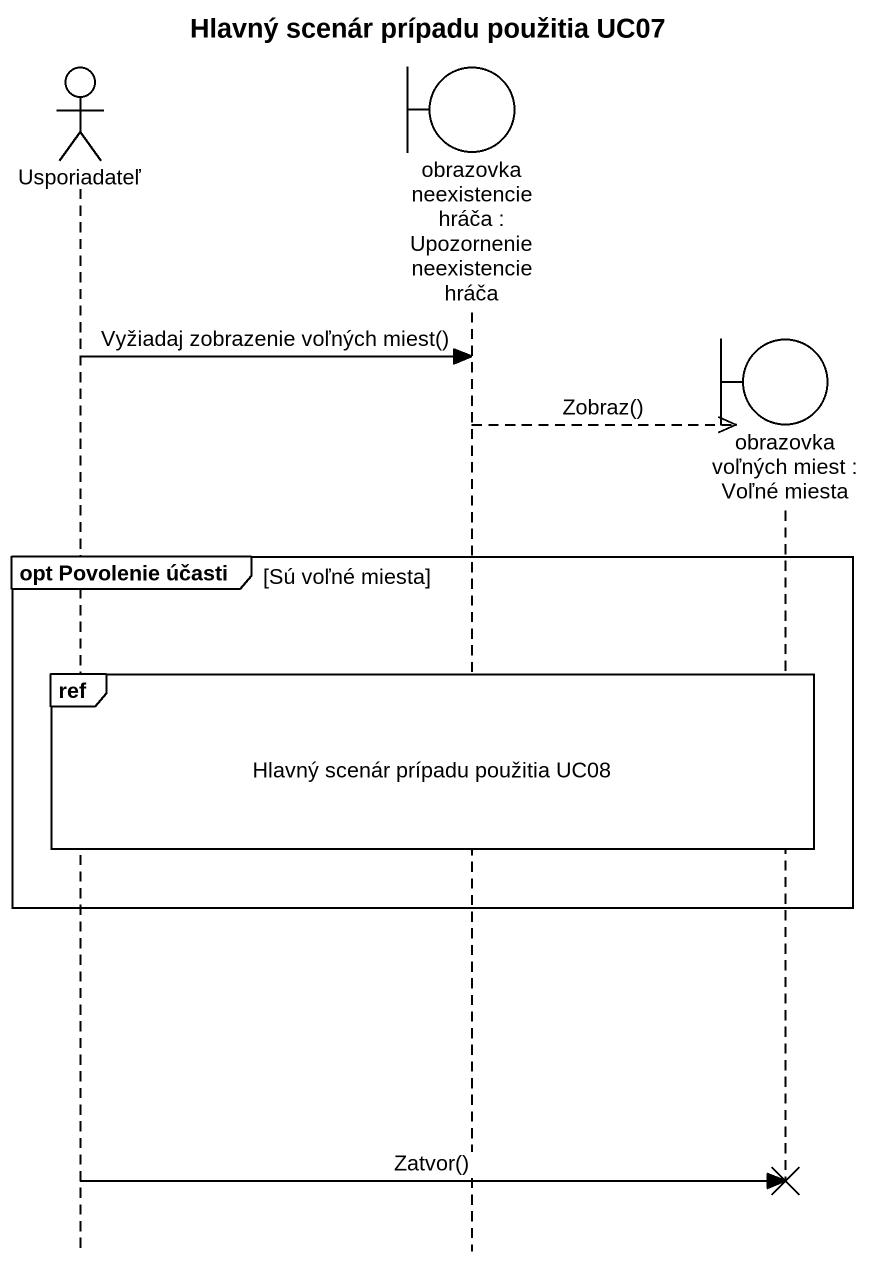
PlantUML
@startuml
title Hlavný scenár prípadu použitia UC07
hide footbox
actor Usporiadateľ
boundary "obrazovka neexistencie hráča : Upozornenie neexistencie hráča" as obrazovka_neexistencie_hráča
boundary "obrazovka voľných miest : Voľné miesta" as obrazovka_voľných_miest

Usporiadateľ -> obrazovka_neexistencie_hráča : Vyžiadaj zobrazenie voľných miest()
obrazovka_neexistencie_hráča -->> obrazovka_voľných_miest ** : Zobraz()
group opt Povolenie účasti [Sú voľné miesta]
  ref over Usporiadateľ, obrazovka_neexistencie_hráča, obrazovka_voľných_miest : Hlavný scenár prípadu použitia UC08
end
Usporiadateľ -> obrazovka_voľných_miest !! : Zatvor()
@enduml
